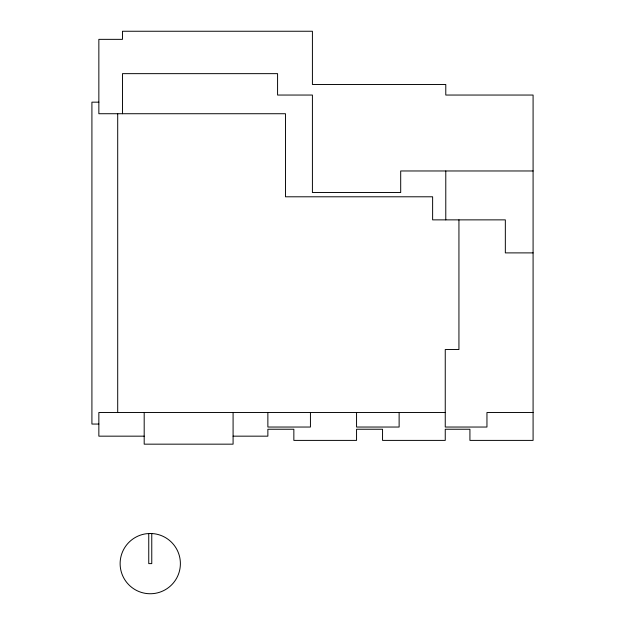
<?xml version="1.0" encoding="UTF-8"?>
<svg xmlns="http://www.w3.org/2000/svg" width="625" height="625" viewBox="0 0 625 625"><rect width="100%" height="100%" fill="white"/><g stroke="black" fill="none" stroke-linecap="round" stroke-linejoin="round"><path stroke-width="0.94" d="M98.852 102.164L91.914 102.164L91.914 424.055L98.852 424.055M533.086 170.969L400.695 170.969L400.695 192.531L312.414 192.531L312.414 95.047L277.578 95.047L277.578 73.648L122.469 73.648L122.469 113.727M533.086 252.891L505.336 252.891L505.336 219.867L432.625 219.867L432.625 196.789L285.484 196.797L285.484 113.727L98.852 113.727L98.852 39.352L122.469 39.352L122.469 31.25L312.414 31.25L312.414 84.477L445.781 84.477L445.781 95.047L533.086 95.047L533.086 440.398L469.922 440.398L469.922 429.242L445.25 429.242L445.25 440.398L382.547 440.398L382.547 429.242L356.555 429.242L356.555 440.398L293.852 440.398L293.852 429.242L267.867 429.242L267.867 436.164L233.086 436.164M445.25 412.5L98.852 412.5L98.852 436.164L144.188 436.164M533.086 412.516L486.953 412.516L486.953 427.039L445.25 427.039L445.25 349.531L458.938 349.531L458.938 219.867M445.781 170.969L445.781 219.867M399.125 412.5L399.125 427.039L356.555 427.039L356.555 412.5M310.438 412.5L310.438 427.039L267.867 427.039L267.867 412.5M233.086 412.5L233.086 444.164L144.188 444.164L144.188 412.5M151.766 533.578L151.766 563.617L148.75 563.617L148.75 533.578M117.703 113.727L117.703 412.5M150.258 533.484L146.328 533.742A30.133 30.133 0 0 0 124.844 579.805A30.133 30.133 0 0 0 175.672 579.805A30.133 30.133 0 0 0 154.195 533.742L150.258 533.484"/></g></svg>
